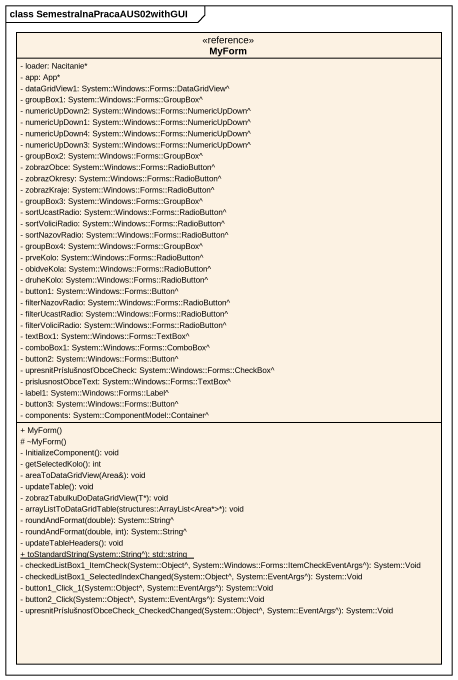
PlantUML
@startuml
mainframe class SemestralnaPracaAUS02withGUI
hide circle
hide empty members
skinparam classAttributeIconSize 0
class MyForm <<reference>> {
  - loader: Nacitanie*
  - app: App*
  - dataGridView1: System::Windows::Forms::DataGridView^
  - groupBox1: System::Windows::Forms::GroupBox^
  - numericUpDown2: System::Windows::Forms::NumericUpDown^
  - numericUpDown1: System::Windows::Forms::NumericUpDown^
  - numericUpDown4: System::Windows::Forms::NumericUpDown^
  - numericUpDown3: System::Windows::Forms::NumericUpDown^
  - groupBox2: System::Windows::Forms::GroupBox^
  - zobrazObce: System::Windows::Forms::RadioButton^
  - zobrazOkresy: System::Windows::Forms::RadioButton^
  - zobrazKraje: System::Windows::Forms::RadioButton^
  - groupBox3: System::Windows::Forms::GroupBox^
  - sortUcastRadio: System::Windows::Forms::RadioButton^
  - sortVoliciRadio: System::Windows::Forms::RadioButton^
  - sortNazovRadio: System::Windows::Forms::RadioButton^
  - groupBox4: System::Windows::Forms::GroupBox^
  - prveKolo: System::Windows::Forms::RadioButton^
  - obidveKola: System::Windows::Forms::RadioButton^
  - druheKolo: System::Windows::Forms::RadioButton^
  - button1: System::Windows::Forms::Button^
  - filterNazovRadio: System::Windows::Forms::RadioButton^
  - filterUcastRadio: System::Windows::Forms::RadioButton^
  - filterVoliciRadio: System::Windows::Forms::RadioButton^
  - textBox1: System::Windows::Forms::TextBox^
  - comboBox1: System::Windows::Forms::ComboBox^
  - button2: System::Windows::Forms::Button^
  - upresnitPríslušnosťObceCheck: System::Windows::Forms::CheckBox^
  - prislusnostObceText: System::Windows::Forms::TextBox^
  - label1: System::Windows::Forms::Label^
  - button3: System::Windows::Forms::Button^
  - components: System::ComponentModel::Container^
  + MyForm()
  # ~MyForm()
  - InitializeComponent(): void
  - getSelectedKolo(): int
  - areaToDataGridView(Area&): void
  - updateTable(): void
  - zobrazTabulkuDoDataGridView(T*): void
  - arrayListToDataGridTable(structures::ArrayList<Area*>*): void
  - roundAndFormat(double): System::String^
  - roundAndFormat(double, int): System::String^
  - updateTableHeaders(): void
  {static} + toStandardString(System::String^): std::string
  - checkedListBox1_ItemCheck(System::Object^, System::Windows::Forms::ItemCheckEventArgs^): System::Void
  - checkedListBox1_SelectedIndexChanged(System::Object^, System::EventArgs^): System::Void
  - button1_Click_1(System::Object^, System::EventArgs^): System::Void
  - button2_Click(System::Object^, System::EventArgs^): System::Void
  - upresnitPríslušnosťObceCheck_CheckedChanged(System::Object^, System::EventArgs^): System::Void
}
@enduml
